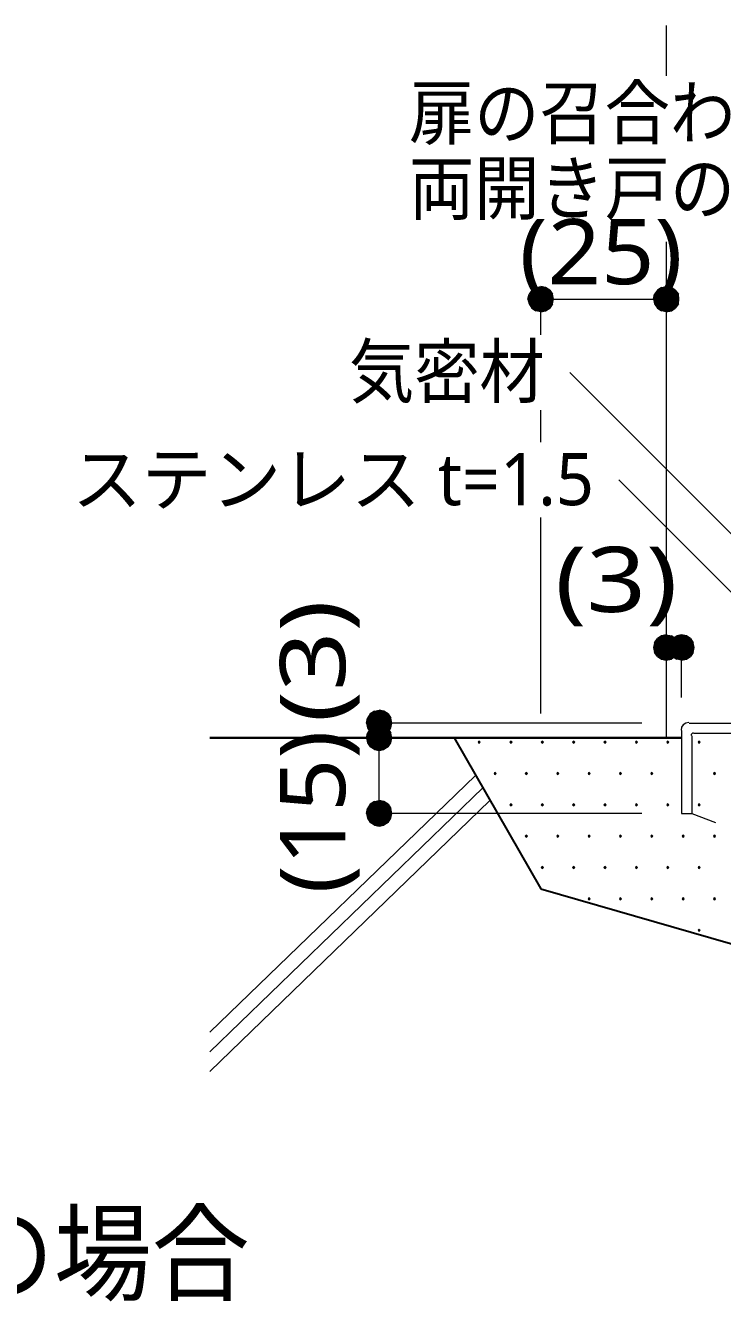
# Model space of a CAD drawing. Header units: millimetres. Extents: x 0 to 420, y 0 to 297.
# Drawn here: x 105 to 132.7, y 49.4 to 100.3 of the extents above; entities that cross this region are included whole.
import ezdxf
from ezdxf.enums import TextEntityAlignment as Align

# ---------------------------------------------------------------- set-up
doc = ezdxf.new("R2010")
doc.units = ezdxf.units.MM
doc.styles.add('kst32b', font='NotoSansJP-Variable.ttf')

msp = doc.modelspace()

# ---------------------------------------------------------------- hatches: boundary and pattern name
h = msp.add_hatch(color=7)
h.paths.add_polyline_path([(125.137, 89.747), (125.032, 89.577), (125.497, 89.387), (125.137, 89.747)])
h.paths.add_polyline_path([(125.032, 89.577), (125.497, 89.387), (124.989, 89.387), (125.032, 89.577)])
h.paths.add_polyline_path([(125.497, 89.387), (124.989, 89.387), (125.032, 89.196), (125.497, 89.387)])
h = msp.add_hatch(color=7)
h.paths.add_polyline_path([(125.688, 89.853), (125.497, 89.895), (125.497, 89.387), (125.688, 89.853)])
h.paths.add_polyline_path([(125.497, 89.895), (125.497, 89.387), (125.307, 89.853), (125.497, 89.895)])
h.paths.add_polyline_path([(125.497, 89.387), (125.307, 89.853), (125.137, 89.747), (125.497, 89.387)])
h = msp.add_hatch(color=7)
h.paths.add_polyline_path([(126.005, 89.387), (125.963, 89.577), (125.497, 89.387), (126.005, 89.387)])
h.paths.add_polyline_path([(125.963, 89.577), (125.497, 89.387), (125.857, 89.747), (125.963, 89.577)])
h.paths.add_polyline_path([(125.497, 89.387), (125.857, 89.747), (125.688, 89.853), (125.497, 89.387)])
h = msp.add_hatch(color=7)
h.paths.add_polyline_path([(130.154, 89.747), (130.027, 89.577), (130.493, 89.387), (130.154, 89.747)])
h.paths.add_polyline_path([(130.027, 89.577), (130.493, 89.387), (129.985, 89.387), (130.027, 89.577)])
h.paths.add_polyline_path([(130.493, 89.387), (129.985, 89.387), (130.027, 89.196), (130.493, 89.387)])
h = msp.add_hatch(color=7)
h.paths.add_polyline_path([(130.704, 89.853), (130.493, 89.895), (130.493, 89.387), (130.704, 89.853)])
h.paths.add_polyline_path([(130.493, 89.895), (130.493, 89.387), (130.302, 89.853), (130.493, 89.895)])
h.paths.add_polyline_path([(130.493, 89.387), (130.302, 89.853), (130.154, 89.747), (130.493, 89.387)])
h = msp.add_hatch(color=7)
h.paths.add_polyline_path([(131.001, 89.387), (130.979, 89.577), (130.493, 89.387), (131.001, 89.387)])
h.paths.add_polyline_path([(130.979, 89.577), (130.493, 89.387), (130.852, 89.747), (130.979, 89.577)])
h.paths.add_polyline_path([(130.493, 89.387), (130.852, 89.747), (130.704, 89.853), (130.493, 89.387)])
for points in [[(125.032, 89.196), (125.137, 89.027), (125.497, 89.387), (125.032, 89.196)], [(130.027, 89.196), (130.154, 89.027), (130.493, 89.387), (130.027, 89.196)], [(131.297, 75.967), (131.106, 76.009), (131.106, 75.502), (131.297, 75.967)], [(130.302, 75.036), (130.493, 74.994), (130.493, 75.502), (130.302, 75.036)], [(119.528, 72.305), (119.571, 72.496), (119.062, 72.496), (119.528, 72.305)], [(119.528, 71.713), (119.571, 71.903), (119.062, 71.903), (119.528, 71.713)], [(123.042, 71.776), (123.021, 71.755), (123, 71.734), (123.021, 71.713), (123.042, 71.691), (123.063, 71.713), (123.084, 71.734), (123.063, 71.755), (123.042, 71.776)], [(124.312, 71.776), (124.291, 71.755), (124.27, 71.734), (124.291, 71.713), (124.312, 71.691), (124.333, 71.713), (124.354, 71.734), (124.333, 71.755), (124.312, 71.776)], [(125.561, 71.776), (125.54, 71.755), (125.518, 71.734), (125.54, 71.713), (125.561, 71.691), (125.582, 71.713), (125.603, 71.734), (125.582, 71.755), (125.561, 71.776)], [(126.81, 71.776), (126.788, 71.755), (126.767, 71.734), (126.788, 71.713), (126.81, 71.691), (126.831, 71.713), (126.852, 71.734), (126.831, 71.755), (126.81, 71.776)], [(128.058, 71.776), (128.037, 71.755), (128.016, 71.734), (128.037, 71.713), (128.058, 71.691), (128.079, 71.713), (128.101, 71.734), (128.079, 71.755), (128.058, 71.776)], [(129.307, 71.776), (129.286, 71.755), (129.265, 71.734), (129.286, 71.713), (129.307, 71.691), (129.328, 71.713), (129.35, 71.734), (129.328, 71.755), (129.307, 71.776)], [(130.556, 71.776), (130.535, 71.755), (130.514, 71.734), (130.535, 71.713), (130.556, 71.691), (130.577, 71.713), (130.598, 71.734), (130.577, 71.755), (130.556, 71.776)], [(131.805, 71.776), (131.784, 71.755), (131.762, 71.734), (131.784, 71.713), (131.805, 71.691), (131.826, 71.713), (131.847, 71.734), (131.826, 71.755), (131.805, 71.776)], [(123.677, 70.527), (123.656, 70.506), (123.635, 70.485), (123.656, 70.464), (123.677, 70.443), (123.698, 70.464), (123.719, 70.485), (123.698, 70.506), (123.677, 70.527)], [(124.926, 70.527), (124.904, 70.506), (124.883, 70.485), (124.904, 70.464), (124.926, 70.443), (124.947, 70.464), (124.968, 70.485), (124.947, 70.506), (124.926, 70.527)], [(126.175, 70.527), (126.153, 70.506), (126.132, 70.485), (126.153, 70.464), (126.175, 70.443), (126.196, 70.464), (126.217, 70.485), (126.196, 70.506), (126.175, 70.527)], [(127.423, 70.527), (127.402, 70.506), (127.381, 70.485), (127.402, 70.464), (127.423, 70.443), (127.445, 70.464), (127.466, 70.485), (127.445, 70.506), (127.423, 70.527)], [(128.672, 70.527), (128.651, 70.506), (128.63, 70.485), (128.651, 70.464), (128.672, 70.443), (128.693, 70.464), (128.715, 70.485), (128.693, 70.506), (128.672, 70.527)], [(129.921, 70.527), (129.9, 70.506), (129.879, 70.485), (129.9, 70.464), (129.921, 70.443), (129.942, 70.464), (129.963, 70.485), (129.942, 70.506), (129.921, 70.527)], [(132.419, 70.527), (132.397, 70.506), (132.376, 70.485), (132.397, 70.464), (132.419, 70.443), (132.44, 70.464), (132.461, 70.485), (132.44, 70.506), (132.419, 70.527)], [(124.312, 69.279), (124.291, 69.257), (124.27, 69.236), (124.291, 69.215), (124.312, 69.194), (124.333, 69.215), (124.354, 69.236), (124.333, 69.257), (124.312, 69.279)], [(125.561, 69.279), (125.54, 69.257), (125.518, 69.236), (125.54, 69.215), (125.561, 69.194), (125.582, 69.215), (125.603, 69.236), (125.582, 69.257), (125.561, 69.279)], [(126.81, 69.279), (126.788, 69.257), (126.767, 69.236), (126.788, 69.215), (126.81, 69.194), (126.831, 69.215), (126.852, 69.236), (126.831, 69.257), (126.81, 69.279)], [(128.058, 69.279), (128.037, 69.257), (128.016, 69.236), (128.037, 69.215), (128.058, 69.194), (128.079, 69.215), (128.101, 69.236), (128.079, 69.257), (128.058, 69.279)], [(129.307, 69.279), (129.286, 69.257), (129.265, 69.236), (129.286, 69.215), (129.307, 69.194), (129.328, 69.215), (129.35, 69.236), (129.328, 69.257), (129.307, 69.279)], [(130.556, 69.279), (130.535, 69.257), (130.514, 69.236), (130.535, 69.215), (130.556, 69.194), (130.577, 69.215), (130.598, 69.236), (130.577, 69.257), (130.556, 69.279)], [(131.805, 69.279), (131.784, 69.257), (131.762, 69.236), (131.784, 69.215), (131.805, 69.194), (131.826, 69.215), (131.847, 69.236), (131.826, 69.257), (131.805, 69.279)], [(119.528, 68.707), (119.571, 68.897), (119.062, 68.897), (119.528, 68.707)], [(124.926, 68.03), (124.904, 68.009), (124.883, 67.987), (124.904, 67.966), (124.926, 67.945), (124.947, 67.966), (124.968, 67.987), (124.947, 68.009), (124.926, 68.03)], [(126.175, 68.03), (126.153, 68.009), (126.132, 67.987), (126.153, 67.966), (126.175, 67.945), (126.196, 67.966), (126.217, 67.987), (126.196, 68.009), (126.175, 68.03)], [(127.423, 68.03), (127.402, 68.009), (127.381, 67.987), (127.402, 67.966), (127.423, 67.945), (127.445, 67.966), (127.466, 67.987), (127.445, 68.009), (127.423, 68.03)], [(128.672, 68.03), (128.651, 68.009), (128.63, 67.987), (128.651, 67.966), (128.672, 67.945), (128.693, 67.966), (128.715, 67.987), (128.693, 68.009), (128.672, 68.03)], [(129.921, 68.03), (129.9, 68.009), (129.879, 67.987), (129.9, 67.966), (129.921, 67.945), (129.942, 67.966), (129.963, 67.987), (129.942, 68.009), (129.921, 68.03)], [(131.17, 68.03), (131.149, 68.009), (131.128, 67.987), (131.149, 67.966), (131.17, 67.945), (131.191, 67.966), (131.212, 67.987), (131.191, 68.009), (131.17, 68.03)], [(132.419, 68.03), (132.397, 68.009), (132.376, 67.987), (132.397, 67.966), (132.419, 67.945), (132.44, 67.966), (132.461, 67.987), (132.44, 68.009), (132.419, 68.03)], [(125.561, 66.781), (125.54, 66.76), (125.518, 66.738), (125.54, 66.717), (125.561, 66.696), (125.582, 66.717), (125.603, 66.738), (125.582, 66.76), (125.561, 66.781)], [(126.81, 66.781), (126.788, 66.76), (126.767, 66.738), (126.788, 66.717), (126.81, 66.696), (126.831, 66.717), (126.852, 66.738), (126.831, 66.76), (126.81, 66.781)], [(128.058, 66.781), (128.037, 66.76), (128.016, 66.738), (128.037, 66.717), (128.058, 66.696), (128.079, 66.717), (128.101, 66.738), (128.079, 66.76), (128.058, 66.781)], [(129.307, 66.781), (129.286, 66.76), (129.265, 66.738), (129.286, 66.717), (129.307, 66.696), (129.328, 66.717), (129.35, 66.738), (129.328, 66.76), (129.307, 66.781)], [(130.556, 66.781), (130.535, 66.76), (130.514, 66.738), (130.535, 66.717), (130.556, 66.696), (130.577, 66.717), (130.598, 66.738), (130.577, 66.76), (130.556, 66.781)], [(131.805, 66.781), (131.784, 66.76), (131.762, 66.738), (131.784, 66.717), (131.805, 66.696), (131.826, 66.717), (131.847, 66.738), (131.826, 66.76), (131.805, 66.781)], [(127.423, 65.532), (127.402, 65.511), (127.381, 65.49), (127.402, 65.469), (127.423, 65.447), (127.445, 65.469), (127.466, 65.49), (127.445, 65.511), (127.423, 65.532)], [(128.672, 65.532), (128.651, 65.511), (128.63, 65.49), (128.651, 65.469), (128.672, 65.447), (128.693, 65.469), (128.715, 65.49), (128.693, 65.511), (128.672, 65.532)], [(129.921, 65.532), (129.9, 65.511), (129.879, 65.49), (129.9, 65.469), (129.921, 65.447), (129.942, 65.469), (129.963, 65.49), (129.942, 65.511), (129.921, 65.532)], [(131.17, 65.532), (131.149, 65.511), (131.128, 65.49), (131.149, 65.469), (131.17, 65.447), (131.191, 65.469), (131.212, 65.49), (131.191, 65.511), (131.17, 65.532)], [(132.419, 65.532), (132.397, 65.511), (132.376, 65.49), (132.397, 65.469), (132.419, 65.447), (132.44, 65.469), (132.461, 65.49), (132.44, 65.511), (132.419, 65.532)], [(131.805, 64.283), (131.784, 64.262), (131.762, 64.241), (131.784, 64.22), (131.805, 64.198), (131.826, 64.22), (131.847, 64.241), (131.826, 64.262), (131.805, 64.283)]]:
    msp.add_hatch(color=7).paths.add_polyline_path(points)
h = msp.add_hatch(color=7)
h.paths.add_polyline_path([(125.137, 89.027), (125.307, 88.921), (125.497, 89.387), (125.137, 89.027)])
h.paths.add_polyline_path([(125.307, 88.921), (125.497, 89.387), (125.497, 88.879), (125.307, 88.921)])
h.paths.add_polyline_path([(125.497, 89.387), (125.497, 88.879), (125.688, 88.921), (125.497, 89.387)])
h = msp.add_hatch(color=7)
h.paths.add_polyline_path([(125.688, 88.921), (125.857, 89.027), (125.497, 89.387), (125.688, 88.921)])
h.paths.add_polyline_path([(125.857, 89.027), (125.497, 89.387), (125.963, 89.196), (125.857, 89.027)])
h.paths.add_polyline_path([(125.497, 89.387), (125.963, 89.196), (126.005, 89.387), (125.497, 89.387)])
h = msp.add_hatch(color=7)
h.paths.add_polyline_path([(130.154, 89.027), (130.302, 88.921), (130.493, 89.387), (130.154, 89.027)])
h.paths.add_polyline_path([(130.302, 88.921), (130.493, 89.387), (130.493, 88.879), (130.302, 88.921)])
h.paths.add_polyline_path([(130.493, 89.387), (130.493, 88.879), (130.704, 88.921), (130.493, 89.387)])
h = msp.add_hatch(color=7)
h.paths.add_polyline_path([(130.704, 88.921), (130.852, 89.027), (130.493, 89.387), (130.704, 88.921)])
h.paths.add_polyline_path([(130.852, 89.027), (130.493, 89.387), (130.979, 89.196), (130.852, 89.027)])
h.paths.add_polyline_path([(130.493, 89.387), (130.979, 89.196), (131.001, 89.387), (130.493, 89.387)])
h = msp.add_hatch(color=7)
h.paths.add_polyline_path([(130.302, 75.967), (130.154, 75.861), (130.493, 75.502), (130.302, 75.967)])
h.paths.add_polyline_path([(130.154, 75.861), (130.493, 75.502), (130.027, 75.692), (130.154, 75.861)])
h.paths.add_polyline_path([(130.493, 75.502), (130.027, 75.692), (129.985, 75.502), (130.493, 75.502)])
h = msp.add_hatch(color=7)
h.paths.add_polyline_path([(130.852, 75.861), (130.704, 75.967), (130.493, 75.502), (130.852, 75.861)])
h.paths.add_polyline_path([(130.704, 75.967), (130.493, 75.502), (130.493, 76.009), (130.704, 75.967)])
h.paths.add_polyline_path([(130.493, 75.502), (130.493, 76.009), (130.302, 75.967), (130.493, 75.502)])
h = msp.add_hatch(color=7)
h.paths.add_polyline_path([(130.979, 75.311), (131.001, 75.502), (130.493, 75.502), (130.979, 75.311)])
h.paths.add_polyline_path([(131.001, 75.502), (130.493, 75.502), (130.979, 75.692), (131.001, 75.502)])
h.paths.add_polyline_path([(130.493, 75.502), (130.979, 75.692), (130.852, 75.861), (130.493, 75.502)])
h = msp.add_hatch(color=7)
h.paths.add_polyline_path([(131.106, 76.009), (130.916, 75.967), (131.106, 75.502), (131.106, 76.009)])
h.paths.add_polyline_path([(130.916, 75.967), (131.106, 75.502), (130.746, 75.861), (130.916, 75.967)])
h.paths.add_polyline_path([(131.106, 75.502), (130.746, 75.861), (130.641, 75.692), (131.106, 75.502)])
h = msp.add_hatch(color=7)
h.paths.add_polyline_path([(131.614, 75.502), (131.572, 75.692), (131.106, 75.502), (131.614, 75.502)])
h.paths.add_polyline_path([(131.572, 75.692), (131.106, 75.502), (131.466, 75.861), (131.572, 75.692)])
h.paths.add_polyline_path([(131.106, 75.502), (131.466, 75.861), (131.297, 75.967), (131.106, 75.502)])
h = msp.add_hatch(color=7)
h.paths.add_polyline_path([(129.985, 75.502), (130.027, 75.311), (130.493, 75.502), (129.985, 75.502)])
h.paths.add_polyline_path([(130.027, 75.311), (130.493, 75.502), (130.154, 75.142), (130.027, 75.311)])
h.paths.add_polyline_path([(130.493, 75.502), (130.154, 75.142), (130.302, 75.036), (130.493, 75.502)])
h = msp.add_hatch(color=7)
h.paths.add_polyline_path([(130.493, 74.994), (130.704, 75.036), (130.493, 75.502), (130.493, 74.994)])
h.paths.add_polyline_path([(130.704, 75.036), (130.493, 75.502), (130.852, 75.142), (130.704, 75.036)])
h.paths.add_polyline_path([(130.493, 75.502), (130.852, 75.142), (130.979, 75.311), (130.493, 75.502)])
h = msp.add_hatch(color=7)
h.paths.add_polyline_path([(130.641, 75.692), (130.598, 75.502), (131.106, 75.502), (130.641, 75.692)])
h.paths.add_polyline_path([(130.598, 75.502), (131.106, 75.502), (130.641, 75.311), (130.598, 75.502)])
h.paths.add_polyline_path([(131.106, 75.502), (130.641, 75.311), (130.746, 75.142), (131.106, 75.502)])
h = msp.add_hatch(color=7)
h.paths.add_polyline_path([(130.746, 75.142), (130.916, 75.036), (131.106, 75.502), (130.746, 75.142)])
h.paths.add_polyline_path([(130.916, 75.036), (131.106, 75.502), (131.106, 74.994), (130.916, 75.036)])
h.paths.add_polyline_path([(131.106, 75.502), (131.106, 74.994), (131.297, 75.036), (131.106, 75.502)])
h = msp.add_hatch(color=7)
h.paths.add_polyline_path([(131.297, 75.036), (131.466, 75.142), (131.106, 75.502), (131.297, 75.036)])
h.paths.add_polyline_path([(131.466, 75.142), (131.106, 75.502), (131.572, 75.311), (131.466, 75.142)])
h.paths.add_polyline_path([(131.106, 75.502), (131.572, 75.311), (131.614, 75.502), (131.106, 75.502)])
h = msp.add_hatch(color=7)
h.paths.add_polyline_path([(118.703, 72.856), (118.597, 72.686), (119.062, 72.496), (118.703, 72.856)])
h.paths.add_polyline_path([(118.597, 72.686), (119.062, 72.496), (118.554, 72.496), (118.597, 72.686)])
h.paths.add_polyline_path([(119.062, 72.496), (118.554, 72.496), (118.597, 72.305), (119.062, 72.496)])
h = msp.add_hatch(color=7)
h.paths.add_polyline_path([(119.253, 72.962), (119.062, 73.004), (119.062, 72.496), (119.253, 72.962)])
h.paths.add_polyline_path([(119.062, 73.004), (119.062, 72.496), (118.872, 72.962), (119.062, 73.004)])
h.paths.add_polyline_path([(119.062, 72.496), (118.872, 72.962), (118.703, 72.856), (119.062, 72.496)])
h = msp.add_hatch(color=7)
h.paths.add_polyline_path([(119.571, 72.496), (119.528, 72.686), (119.062, 72.496), (119.571, 72.496)])
h.paths.add_polyline_path([(119.528, 72.686), (119.062, 72.496), (119.422, 72.856), (119.528, 72.686)])
h.paths.add_polyline_path([(119.062, 72.496), (119.422, 72.856), (119.253, 72.962), (119.062, 72.496)])
h = msp.add_hatch(color=7)
h.paths.add_polyline_path([(118.703, 72.263), (118.597, 72.094), (119.062, 71.903), (118.703, 72.263)])
h.paths.add_polyline_path([(118.597, 72.094), (119.062, 71.903), (118.554, 71.903), (118.597, 72.094)])
h.paths.add_polyline_path([(119.062, 71.903), (118.554, 71.903), (118.597, 71.713), (119.062, 71.903)])
h = msp.add_hatch(color=7)
h.paths.add_polyline_path([(118.597, 72.305), (118.703, 72.136), (119.062, 72.496), (118.597, 72.305)])
h.paths.add_polyline_path([(118.703, 72.136), (119.062, 72.496), (118.872, 72.03), (118.703, 72.136)])
h.paths.add_polyline_path([(119.062, 72.496), (118.872, 72.03), (119.062, 71.988), (119.062, 72.496)])
h = msp.add_hatch(color=7)
h.paths.add_polyline_path([(119.253, 72.369), (119.062, 72.411), (119.062, 71.903), (119.253, 72.369)])
h.paths.add_polyline_path([(119.062, 72.411), (119.062, 71.903), (118.872, 72.369), (119.062, 72.411)])
h.paths.add_polyline_path([(119.062, 71.903), (118.872, 72.369), (118.703, 72.263), (119.062, 71.903)])
h = msp.add_hatch(color=7)
h.paths.add_polyline_path([(119.062, 71.988), (119.253, 72.03), (119.062, 72.496), (119.062, 71.988)])
h.paths.add_polyline_path([(119.253, 72.03), (119.062, 72.496), (119.422, 72.136), (119.253, 72.03)])
h.paths.add_polyline_path([(119.062, 72.496), (119.422, 72.136), (119.528, 72.305), (119.062, 72.496)])
h = msp.add_hatch(color=7)
h.paths.add_polyline_path([(119.571, 71.903), (119.528, 72.094), (119.062, 71.903), (119.571, 71.903)])
h.paths.add_polyline_path([(119.528, 72.094), (119.062, 71.903), (119.422, 72.263), (119.528, 72.094)])
h.paths.add_polyline_path([(119.062, 71.903), (119.422, 72.263), (119.253, 72.369), (119.062, 71.903)])
h = msp.add_hatch(color=7)
h.paths.add_polyline_path([(118.597, 71.713), (118.703, 71.543), (119.062, 71.903), (118.597, 71.713)])
h.paths.add_polyline_path([(118.703, 71.543), (119.062, 71.903), (118.872, 71.438), (118.703, 71.543)])
h.paths.add_polyline_path([(119.062, 71.903), (118.872, 71.438), (119.062, 71.395), (119.062, 71.903)])
h = msp.add_hatch(color=7)
h.paths.add_polyline_path([(119.062, 71.395), (119.253, 71.438), (119.062, 71.903), (119.062, 71.395)])
h.paths.add_polyline_path([(119.253, 71.438), (119.062, 71.903), (119.422, 71.543), (119.253, 71.438)])
h.paths.add_polyline_path([(119.062, 71.903), (119.422, 71.543), (119.528, 71.713), (119.062, 71.903)])
h = msp.add_hatch(color=7)
h.paths.add_polyline_path([(118.703, 69.257), (118.597, 69.088), (119.062, 68.897), (118.703, 69.257)])
h.paths.add_polyline_path([(118.597, 69.088), (119.062, 68.897), (118.554, 68.897), (118.597, 69.088)])
h.paths.add_polyline_path([(119.062, 68.897), (118.554, 68.897), (118.597, 68.707), (119.062, 68.897)])
h = msp.add_hatch(color=7)
h.paths.add_polyline_path([(119.253, 69.363), (119.062, 69.405), (119.062, 68.897), (119.253, 69.363)])
h.paths.add_polyline_path([(119.062, 69.405), (119.062, 68.897), (118.872, 69.363), (119.062, 69.405)])
h.paths.add_polyline_path([(119.062, 68.897), (118.872, 69.363), (118.703, 69.257), (119.062, 68.897)])
h = msp.add_hatch(color=7)
h.paths.add_polyline_path([(119.571, 68.897), (119.528, 69.088), (119.062, 68.897), (119.571, 68.897)])
h.paths.add_polyline_path([(119.528, 69.088), (119.062, 68.897), (119.422, 69.257), (119.528, 69.088)])
h.paths.add_polyline_path([(119.062, 68.897), (119.422, 69.257), (119.253, 69.363), (119.062, 68.897)])
h = msp.add_hatch(color=7)
h.paths.add_polyline_path([(118.597, 68.707), (118.703, 68.538), (119.062, 68.897), (118.597, 68.707)])
h.paths.add_polyline_path([(118.703, 68.538), (119.062, 68.897), (118.872, 68.432), (118.703, 68.538)])
h.paths.add_polyline_path([(119.062, 68.897), (118.872, 68.432), (119.062, 68.389), (119.062, 68.897)])
h = msp.add_hatch(color=7)
h.paths.add_polyline_path([(119.062, 68.389), (119.253, 68.432), (119.062, 68.897), (119.062, 68.389)])
h.paths.add_polyline_path([(119.253, 68.432), (119.062, 68.897), (119.422, 68.538), (119.253, 68.432)])
h.paths.add_polyline_path([(119.062, 68.897), (119.422, 68.538), (119.528, 68.707), (119.062, 68.897)])

# ---------------------------------------------------------------- linework, layer by layer
at = {"lineweight": 13}
for points in [[(130.493, 100.288), (130.493, 98.277)], [(130.493, 91.673), (130.493, 71.903)], [(125.497, 89.387), (130.493, 89.387)], [(125.497, 87.969), (125.497, 89.387)], [(143.637, 69.49), (126.661, 86.466)], [(125.497, 83.693), (125.497, 84.963)], [(138.303, 72.496), (128.609, 82.19)], [(125.497, 72.877), (125.497, 80.687)], [(130.493, 75.502), (131.106, 75.502)], [(130.493, 75.48), (130.493, 75.459)], [(131.106, 73.512), (131.106, 75.544)], [(129.519, 72.496), (119.062, 72.496)], [(119.062, 68.897), (119.062, 71.903), (119.062, 72.496)], [(131.392, 72.517), (131.273, 72.493), (131.175, 72.427), (131.109, 72.33), (131.085, 72.21)], [(131.106, 72.199), (131.106, 68.897), (131.509, 68.897)], [(131.403, 72.496), (144.801, 72.496)], [(131.583, 72.094), (131.546, 72.086), (131.515, 72.066), (131.495, 72.035), (131.487, 71.998)], [(131.509, 71.988), (131.509, 68.897)], [(131.593, 72.094), (144.611, 72.094)], [(122.894, 70.4), (112.31, 60.177)], [(123.19, 69.913), (112.31, 59.394)], [(123.465, 69.405), (112.31, 58.611)], [(129.519, 68.897), (119.062, 68.897)], [(131.509, 68.897), (132.461, 68.538)]]:
    msp.add_lwpolyline(points, dxfattribs=at)
at = {"lineweight": 0}
for points in [[(125.032, 89.577), (125.497, 89.387), (124.989, 89.387)], [(125.137, 89.747), (125.032, 89.577), (125.497, 89.387)], [(125.497, 89.387), (125.307, 89.853), (125.137, 89.747)], [(125.497, 89.895), (125.497, 89.387), (125.307, 89.853)], [(125.688, 89.853), (125.497, 89.895), (125.497, 89.387)], [(125.497, 89.387), (125.857, 89.747), (125.688, 89.853)], [(125.963, 89.577), (125.497, 89.387), (125.857, 89.747)], [(126.005, 89.387), (125.963, 89.577), (125.497, 89.387)], [(130.027, 89.577), (130.493, 89.387), (129.985, 89.387)], [(130.154, 89.747), (130.027, 89.577), (130.493, 89.387)], [(130.493, 89.387), (130.302, 89.853), (130.154, 89.747)], [(130.493, 89.895), (130.493, 89.387), (130.302, 89.853)], [(130.704, 89.853), (130.493, 89.895), (130.493, 89.387)], [(130.493, 89.387), (130.852, 89.747), (130.704, 89.853)], [(130.979, 89.577), (130.493, 89.387), (130.852, 89.747)], [(131.001, 89.387), (130.979, 89.577), (130.493, 89.387)], [(125.497, 89.387), (124.989, 89.387), (125.032, 89.196)], [(125.032, 89.196), (125.137, 89.027), (125.497, 89.387)], [(125.137, 89.027), (125.307, 88.921), (125.497, 89.387)], [(125.307, 88.921), (125.497, 89.387), (125.497, 88.879)], [(125.497, 89.387), (125.497, 88.879), (125.688, 88.921)], [(125.688, 88.921), (125.857, 89.027), (125.497, 89.387)], [(125.857, 89.027), (125.497, 89.387), (125.963, 89.196)], [(125.497, 89.387), (125.963, 89.196), (126.005, 89.387)], [(130.493, 89.387), (129.985, 89.387), (130.027, 89.196)], [(130.027, 89.196), (130.154, 89.027), (130.493, 89.387)], [(130.154, 89.027), (130.302, 88.921), (130.493, 89.387)], [(130.302, 88.921), (130.493, 89.387), (130.493, 88.879)], [(130.493, 89.387), (130.493, 88.879), (130.704, 88.921)], [(130.704, 88.921), (130.852, 89.027), (130.493, 89.387)], [(130.852, 89.027), (130.493, 89.387), (130.979, 89.196)], [(130.493, 89.387), (130.979, 89.196), (131.001, 89.387)], [(130.154, 75.861), (130.493, 75.502), (130.027, 75.692)], [(130.302, 75.967), (130.154, 75.861), (130.493, 75.502)], [(130.493, 75.502), (130.493, 76.009), (130.302, 75.967)], [(130.704, 75.967), (130.493, 75.502), (130.493, 76.009)], [(130.852, 75.861), (130.704, 75.967), (130.493, 75.502)], [(130.493, 75.502), (130.979, 75.692), (130.852, 75.861)], [(131.106, 75.502), (130.746, 75.861), (130.641, 75.692)], [(130.916, 75.967), (131.106, 75.502), (130.746, 75.861)], [(131.106, 76.009), (130.916, 75.967), (131.106, 75.502)], [(131.297, 75.967), (131.106, 76.009), (131.106, 75.502)], [(131.106, 75.502), (131.466, 75.861), (131.297, 75.967)], [(131.572, 75.692), (131.106, 75.502), (131.466, 75.861)], [(130.493, 75.502), (130.027, 75.692), (129.985, 75.502)], [(129.985, 75.502), (130.027, 75.311), (130.493, 75.502)], [(130.027, 75.311), (130.493, 75.502), (130.154, 75.142)], [(130.493, 75.502), (130.154, 75.142), (130.302, 75.036)], [(130.302, 75.036), (130.493, 74.994), (130.493, 75.502)], [(131.001, 75.502), (130.493, 75.502), (130.979, 75.692)], [(130.493, 74.994), (130.704, 75.036), (130.493, 75.502)], [(130.704, 75.036), (130.493, 75.502), (130.852, 75.142)], [(130.493, 75.502), (130.852, 75.142), (130.979, 75.311)], [(130.979, 75.311), (131.001, 75.502), (130.493, 75.502)], [(130.641, 75.692), (130.598, 75.502), (131.106, 75.502)], [(130.598, 75.502), (131.106, 75.502), (130.641, 75.311)], [(131.106, 75.502), (130.641, 75.311), (130.746, 75.142)], [(130.746, 75.142), (130.916, 75.036), (131.106, 75.502)], [(130.916, 75.036), (131.106, 75.502), (131.106, 74.994)], [(131.614, 75.502), (131.572, 75.692), (131.106, 75.502)], [(131.106, 75.502), (131.106, 74.994), (131.297, 75.036)], [(131.297, 75.036), (131.466, 75.142), (131.106, 75.502)], [(131.466, 75.142), (131.106, 75.502), (131.572, 75.311)], [(131.106, 75.502), (131.572, 75.311), (131.614, 75.502)], [(118.703, 72.856), (118.597, 72.686), (119.062, 72.496)], [(119.062, 72.496), (118.872, 72.962), (118.703, 72.856)], [(119.062, 73.004), (119.062, 72.496), (118.872, 72.962)], [(119.253, 72.962), (119.062, 73.004), (119.062, 72.496)], [(119.062, 72.496), (119.422, 72.856), (119.253, 72.962)], [(119.528, 72.686), (119.062, 72.496), (119.422, 72.856)], [(118.597, 72.686), (119.062, 72.496), (118.554, 72.496)], [(119.062, 72.496), (118.554, 72.496), (118.597, 72.305)], [(118.597, 72.305), (118.703, 72.136), (119.062, 72.496)], [(118.703, 72.263), (118.597, 72.094), (119.062, 71.903)], [(118.703, 72.136), (119.062, 72.496), (118.872, 72.03)], [(119.062, 71.903), (118.872, 72.369), (118.703, 72.263)], [(119.062, 72.496), (118.872, 72.03), (119.062, 71.988)], [(119.062, 72.411), (119.062, 71.903), (118.872, 72.369)], [(119.571, 72.496), (119.528, 72.686), (119.062, 72.496)], [(119.062, 71.988), (119.253, 72.03), (119.062, 72.496)], [(119.253, 72.03), (119.062, 72.496), (119.422, 72.136)], [(119.062, 72.496), (119.422, 72.136), (119.528, 72.305)], [(119.528, 72.305), (119.571, 72.496), (119.062, 72.496)], [(119.253, 72.369), (119.062, 72.411), (119.062, 71.903)], [(119.062, 71.903), (119.422, 72.263), (119.253, 72.369)], [(119.528, 72.094), (119.062, 71.903), (119.422, 72.263)], [(118.597, 72.094), (119.062, 71.903), (118.554, 71.903)], [(119.062, 71.903), (118.554, 71.903), (118.597, 71.713)], [(118.597, 71.713), (118.703, 71.543), (119.062, 71.903)], [(118.703, 71.543), (119.062, 71.903), (118.872, 71.438)], [(119.062, 71.903), (118.872, 71.438), (119.062, 71.395)], [(119.571, 71.903), (119.528, 72.094), (119.062, 71.903)], [(119.062, 71.395), (119.253, 71.438), (119.062, 71.903)], [(119.253, 71.438), (119.062, 71.903), (119.422, 71.543)], [(119.062, 71.903), (119.422, 71.543), (119.528, 71.713)], [(119.528, 71.713), (119.571, 71.903), (119.062, 71.903)], [(123.042, 71.776), (123.021, 71.755), (123, 71.734), (123.021, 71.713), (123.042, 71.691), (123.063, 71.713), (123.084, 71.734), (123.063, 71.755)], [(124.312, 71.776), (124.291, 71.755), (124.27, 71.734), (124.291, 71.713), (124.312, 71.691), (124.333, 71.713), (124.354, 71.734), (124.333, 71.755)], [(125.561, 71.776), (125.54, 71.755), (125.518, 71.734), (125.54, 71.713), (125.561, 71.691), (125.582, 71.713), (125.603, 71.734), (125.582, 71.755)], [(126.81, 71.776), (126.788, 71.755), (126.767, 71.734), (126.788, 71.713), (126.81, 71.691), (126.831, 71.713), (126.852, 71.734), (126.831, 71.755)], [(128.058, 71.776), (128.037, 71.755), (128.016, 71.734), (128.037, 71.713), (128.058, 71.691), (128.079, 71.713), (128.101, 71.734), (128.079, 71.755)], [(129.307, 71.776), (129.286, 71.755), (129.265, 71.734), (129.286, 71.713), (129.307, 71.691), (129.328, 71.713), (129.35, 71.734), (129.328, 71.755)], [(130.556, 71.776), (130.535, 71.755), (130.514, 71.734), (130.535, 71.713), (130.556, 71.691), (130.577, 71.713), (130.598, 71.734), (130.577, 71.755)], [(131.805, 71.776), (131.784, 71.755), (131.762, 71.734), (131.784, 71.713), (131.805, 71.691), (131.826, 71.713), (131.847, 71.734), (131.826, 71.755)], [(123.677, 70.527), (123.656, 70.506), (123.635, 70.485), (123.656, 70.464), (123.677, 70.443), (123.698, 70.464), (123.719, 70.485), (123.698, 70.506)], [(124.926, 70.527), (124.904, 70.506), (124.883, 70.485), (124.904, 70.464), (124.926, 70.443), (124.947, 70.464), (124.968, 70.485), (124.947, 70.506)], [(126.175, 70.527), (126.153, 70.506), (126.132, 70.485), (126.153, 70.464), (126.175, 70.443), (126.196, 70.464), (126.217, 70.485), (126.196, 70.506)], [(127.423, 70.527), (127.402, 70.506), (127.381, 70.485), (127.402, 70.464), (127.423, 70.443), (127.445, 70.464), (127.466, 70.485), (127.445, 70.506)], [(128.672, 70.527), (128.651, 70.506), (128.63, 70.485), (128.651, 70.464), (128.672, 70.443), (128.693, 70.464), (128.715, 70.485), (128.693, 70.506)], [(129.921, 70.527), (129.9, 70.506), (129.879, 70.485), (129.9, 70.464), (129.921, 70.443), (129.942, 70.464), (129.963, 70.485), (129.942, 70.506)], [(132.419, 70.527), (132.397, 70.506), (132.376, 70.485), (132.397, 70.464), (132.419, 70.443), (132.44, 70.464), (132.461, 70.485), (132.44, 70.506)], [(118.703, 69.257), (118.597, 69.088), (119.062, 68.897)], [(119.062, 68.897), (118.872, 69.363), (118.703, 69.257)], [(119.062, 69.405), (119.062, 68.897), (118.872, 69.363)], [(119.253, 69.363), (119.062, 69.405), (119.062, 68.897)], [(119.062, 68.897), (119.422, 69.257), (119.253, 69.363)], [(119.528, 69.088), (119.062, 68.897), (119.422, 69.257)], [(124.312, 69.279), (124.291, 69.257), (124.27, 69.236), (124.291, 69.215), (124.312, 69.194), (124.333, 69.215), (124.354, 69.236), (124.333, 69.257)], [(125.561, 69.279), (125.54, 69.257), (125.518, 69.236), (125.54, 69.215), (125.561, 69.194), (125.582, 69.215), (125.603, 69.236), (125.582, 69.257)], [(126.81, 69.279), (126.788, 69.257), (126.767, 69.236), (126.788, 69.215), (126.81, 69.194), (126.831, 69.215), (126.852, 69.236), (126.831, 69.257)], [(128.058, 69.279), (128.037, 69.257), (128.016, 69.236), (128.037, 69.215), (128.058, 69.194), (128.079, 69.215), (128.101, 69.236), (128.079, 69.257)], [(129.307, 69.279), (129.286, 69.257), (129.265, 69.236), (129.286, 69.215), (129.307, 69.194), (129.328, 69.215), (129.35, 69.236), (129.328, 69.257)], [(130.556, 69.279), (130.535, 69.257), (130.514, 69.236), (130.535, 69.215), (130.556, 69.194), (130.577, 69.215), (130.598, 69.236), (130.577, 69.257)], [(131.805, 69.279), (131.784, 69.257), (131.762, 69.236), (131.784, 69.215), (131.805, 69.194), (131.826, 69.215), (131.847, 69.236), (131.826, 69.257)], [(118.597, 69.088), (119.062, 68.897), (118.554, 68.897)], [(119.062, 68.897), (118.554, 68.897), (118.597, 68.707)], [(118.597, 68.707), (118.703, 68.538), (119.062, 68.897)], [(118.703, 68.538), (119.062, 68.897), (118.872, 68.432)], [(119.062, 68.897), (118.872, 68.432), (119.062, 68.389)], [(119.571, 68.897), (119.528, 69.088), (119.062, 68.897)], [(119.062, 68.389), (119.253, 68.432), (119.062, 68.897)], [(119.253, 68.432), (119.062, 68.897), (119.422, 68.538)], [(119.062, 68.897), (119.422, 68.538), (119.528, 68.707)], [(119.528, 68.707), (119.571, 68.897), (119.062, 68.897)], [(124.926, 68.03), (124.904, 68.009), (124.883, 67.987), (124.904, 67.966), (124.926, 67.945), (124.947, 67.966), (124.968, 67.987), (124.947, 68.009)], [(126.175, 68.03), (126.153, 68.009), (126.132, 67.987), (126.153, 67.966), (126.175, 67.945), (126.196, 67.966), (126.217, 67.987), (126.196, 68.009)], [(127.423, 68.03), (127.402, 68.009), (127.381, 67.987), (127.402, 67.966), (127.423, 67.945), (127.445, 67.966), (127.466, 67.987), (127.445, 68.009)], [(128.672, 68.03), (128.651, 68.009), (128.63, 67.987), (128.651, 67.966), (128.672, 67.945), (128.693, 67.966), (128.715, 67.987), (128.693, 68.009)], [(129.921, 68.03), (129.9, 68.009), (129.879, 67.987), (129.9, 67.966), (129.921, 67.945), (129.942, 67.966), (129.963, 67.987), (129.942, 68.009)], [(131.17, 68.03), (131.149, 68.009), (131.128, 67.987), (131.149, 67.966), (131.17, 67.945), (131.191, 67.966), (131.212, 67.987), (131.191, 68.009)], [(132.419, 68.03), (132.397, 68.009), (132.376, 67.987), (132.397, 67.966), (132.419, 67.945), (132.44, 67.966), (132.461, 67.987), (132.44, 68.009)], [(125.561, 66.781), (125.54, 66.76), (125.518, 66.738), (125.54, 66.717), (125.561, 66.696), (125.582, 66.717), (125.603, 66.738), (125.582, 66.76)], [(126.81, 66.781), (126.788, 66.76), (126.767, 66.738), (126.788, 66.717), (126.81, 66.696), (126.831, 66.717), (126.852, 66.738), (126.831, 66.76)], [(128.058, 66.781), (128.037, 66.76), (128.016, 66.738), (128.037, 66.717), (128.058, 66.696), (128.079, 66.717), (128.101, 66.738), (128.079, 66.76)], [(129.307, 66.781), (129.286, 66.76), (129.265, 66.738), (129.286, 66.717), (129.307, 66.696), (129.328, 66.717), (129.35, 66.738), (129.328, 66.76)], [(130.556, 66.781), (130.535, 66.76), (130.514, 66.738), (130.535, 66.717), (130.556, 66.696), (130.577, 66.717), (130.598, 66.738), (130.577, 66.76)], [(131.805, 66.781), (131.784, 66.76), (131.762, 66.738), (131.784, 66.717), (131.805, 66.696), (131.826, 66.717), (131.847, 66.738), (131.826, 66.76)], [(127.423, 65.532), (127.402, 65.511), (127.381, 65.49), (127.402, 65.469), (127.423, 65.447), (127.445, 65.469), (127.466, 65.49), (127.445, 65.511)], [(128.672, 65.532), (128.651, 65.511), (128.63, 65.49), (128.651, 65.469), (128.672, 65.447), (128.693, 65.469), (128.715, 65.49), (128.693, 65.511)], [(129.921, 65.532), (129.9, 65.511), (129.879, 65.49), (129.9, 65.469), (129.921, 65.447), (129.942, 65.469), (129.963, 65.49), (129.942, 65.511)], [(131.17, 65.532), (131.149, 65.511), (131.128, 65.49), (131.149, 65.469), (131.17, 65.447), (131.191, 65.469), (131.212, 65.49), (131.191, 65.511)], [(132.419, 65.532), (132.397, 65.511), (132.376, 65.49), (132.397, 65.469), (132.419, 65.447), (132.44, 65.469), (132.461, 65.49), (132.44, 65.511)], [(131.805, 64.283), (131.784, 64.262), (131.762, 64.241), (131.784, 64.22), (131.805, 64.198), (131.826, 64.22), (131.847, 64.241), (131.826, 64.262)]]:
    msp.add_lwpolyline(points, close=True, dxfattribs=at)
at = {"lineweight": 30}
msp.add_lwpolyline([(112.31, 71.903), (131.106, 71.903)], dxfattribs=at)
at = {"lineweight": 25}
for points in [[(122.047, 71.903), (125.497, 65.892)], [(125.497, 65.892), (151.109, 58.505)]]:
    msp.add_lwpolyline(points, dxfattribs=at)

# ---------------------------------------------------------------- texts
at = {"style": 'kst32b'}
for s, height, p, p2 in [('扉の召合わせ', 2.0791, (120.248, 95.779), (135.841, 95.779)), ('両開き戸の場合', 2.0791, (120.248, 92.773), (138.44, 92.773)), ('(25)', 2.5989, (124.651, 89.979), (131.148, 89.979)), ('気密材', 2.0791, (117.856, 85.471), (125.653, 85.471)), ('ステンレス t=1.5', 2.07913, (106.828, 81.174), (127.619, 81.174)), ('(3)', 2.5989, (126.069, 76.92), (130.942, 76.92)), ('(3)', 2.5989, (117.708, 72.517), (117.708, 77.39)), ('(15)', 2.5989, (117.708, 65.701), (117.708, 72.199)), ('両開きの場合', 3.1187, (90.509, 49.805), (113.899, 49.805))]:
    msp.add_text(s, height=height, dxfattribs=at).set_placement(p, p2, align=Align.FIT)

doc.saveas('drawing.dxf')
